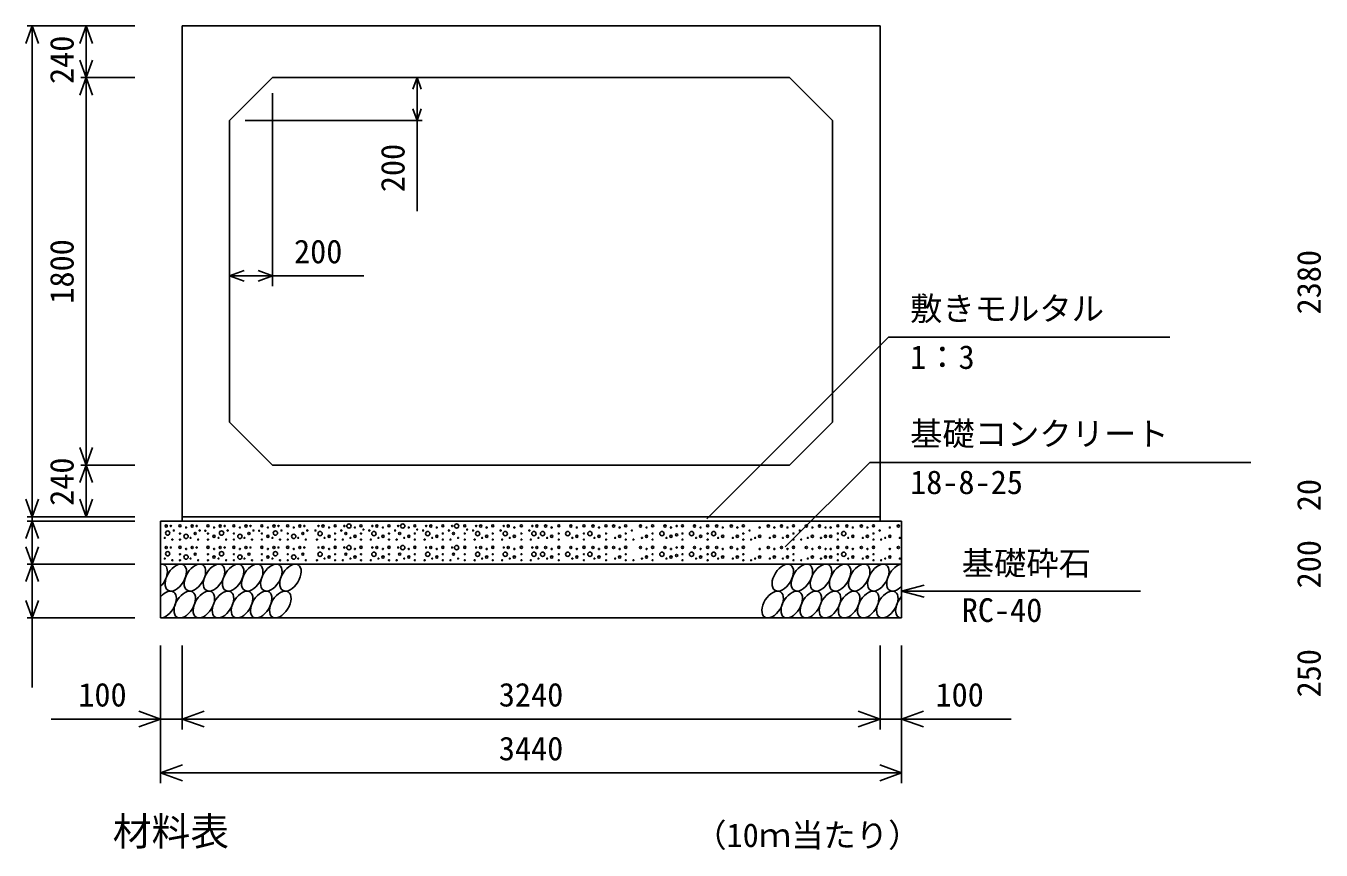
# Model space of a CAD drawing. Units: millimetres, scale not verified. Extents: x -100800 to 100800, y -35640 to 35640.
# Drawn here: x 22954 to 28967, y -3678 to 150 of the extents above; entities that cross this region are included whole.
import ezdxf
from ezdxf.enums import TextEntityAlignment as Align

# ---------------------------------------------------------------- set-up
doc = ezdxf.new("R2010")
doc.units = ezdxf.units.MM
doc.header["$LTSCALE"] = 120
for name, color, linetype, lineweight in [('0-0_DIM', 7, 'Continuous', 25), ('0-2_HATCH', 6, 'Continuous', 25), ('0-5_OUTLINE', 3, 'Continuous', 25), ('0-7_TXT', 7, 'Continuous', 25)]:
    doc.layers.add(name, color=color, linetype=linetype, lineweight=lineweight)
doc.styles.add('ＭＳ ゴシック', font='')
doc.styles.get('ＭＳ ゴシック').set_extended_font_data('MS Gothic')

msp = doc.modelspace()

# ---------------------------------------------------------------- linework, layer by layer
at = {"layer": '0-0_DIM'}
for p, q in [((22959, 150.3), (23459.1, 150.3)), ((22983, 150.3), (22983, -2129.7)), ((23233, 150.3), (23233, -89.7)), ((23209, -89.7), (23459.1, -89.7)), ((23233, -1889.7), (23233, -89.7)), ((24769.5, -89.7), (24769.5, -289.7)), ((24099.1, -161.7), (24099.1, -1058.3)), ((23971.1, -289.7), (24793.5, -289.7)), ((24769.5, -710.5), (24769.5, -289.7)), ((23899.1, -1010.3), (24099.1, -1010.3)), ((24523.2, -1010.3), (24099.1, -1010.3)), ((26959, -1295.8), (26114.9, -2139.8)), ((26959, -1295.8), (28264.7, -1295.8)), ((23209, -1889.7), (23459.1, -1889.7)), ((23233, -1889.7), (23233, -2129.7)), ((26871.3, -1876.9), (26478.5, -2269.7)), ((26871.3, -1876.9), (28640.3, -1876.9)), ((22959, -2129.7), (23459.1, -2129.7)), ((22959, -2149.7), (23459.1, -2149.7)), ((22983, -2129.7), (22983, -2149.7)), ((22983, -2349.7), (22983, -2149.7)), ((22959, -2349.7), (23459.1, -2349.7)), ((22983, -2349.7), (22983, -2599.7)), ((27019.1, -2474.7), (27123.4, -2446.7)), ((27019.1, -2474.7), (28128, -2474.7)), ((27019.1, -2474.7), (27123.4, -2502.7)), ((22959, -2599.7), (23459.1, -2599.7)), ((22983, -2921.8), (22983, -2599.7)), ((23579.1, -3366.9), (23579.1, -2727.3)), ((23679.1, -3116.9), (23679.1, -2727.3)), ((26919.1, -3116.9), (26919.1, -2727.3)), ((27019.1, -3366.9), (27019.1, -2727.3)), ((23071.1, -3068.9), (23579.1, -3068.9)), ((23579.1, -3068.9), (23679.1, -3068.9)), ((23679.1, -3068.9), (26919.1, -3068.9)), ((23579.1, -3318.9), (27019.1, -3318.9))]:
    msp.add_line(p, q, dxfattribs=at)
for points in [[(23012.6, 69.1), (22983, 150.3), (22953.5, 69.1)], [(23262.6, 69.1), (23233, 150.3), (23203.5, 69.1)], [(23262.6, -8.5), (23233, -89.7), (23203.5, -8.5)], [(23262.6, -170.9), (23233, -89.7), (23203.5, -170.9)], [(24749.8, -143.8), (24769.5, -89.7), (24789.2, -143.8)], [(24749.8, -235.6), (24769.5, -289.7), (24789.2, -235.6)], [(23966.8, -985.7), (23899.1, -1010.3), (23966.8, -1035)], [(24031.4, -985.7), (24099.1, -1010.3), (24031.4, -1035)], [(23262.6, -1808.5), (23233, -1889.7), (23203.5, -1808.5)], [(23262.6, -1970.9), (23233, -1889.7), (23203.5, -1970.9)], [(23012.6, -2048.5), (22983, -2129.7), (22953.5, -2048.5)], [(23262.6, -2048.5), (23233, -2129.7), (23203.5, -2048.5)], [(23012.6, -2230.9), (22983, -2149.7), (22953.5, -2230.9)], [(23012.6, -2268.5), (22983, -2349.7), (22953.5, -2268.5)], [(23012.6, -2430.9), (22983, -2349.7), (22953.5, -2430.9)], [(23012.6, -2518.5), (22983, -2599.7), (22953.5, -2518.5)], [(23477.6, -3032), (23579.1, -3068.9), (23477.6, -3105.9)], [(23780.6, -3105.9), (23679.1, -3068.9), (23780.6, -3032)], [(26817.6, -3032), (26919.1, -3068.9), (26817.6, -3105.9)], [(27120.6, -3032), (27019.1, -3068.9), (27120.6, -3105.9)], [(27527.1, -3068.9), (27019.1, -3068.9), (26919.1, -3068.9)], [(23680.6, -3355.9), (23579.1, -3318.9), (23680.6, -3282)], [(26917.6, -3282), (27019.1, -3318.9), (26917.6, -3355.9)]]:
    msp.add_lwpolyline(points, dxfattribs=at)
at = {"layer": '0-2_HATCH'}
for centre, radius in [((24453.1, -2172.5), 10), ((24703.1, -2172.5), 10), ((24953.1, -2172.5), 10), ((23605.1, -2172.5), 5), ((23611.7, -2205.5), 10), ((23626.2, -2172.5), 2.5), ((23640.2, -2193.5), 2.5), ((23669.1, -2171.6), 5), ((23669.1, -2207.5), 2.5), ((23697.1, -2220.7), 10), ((23697.1, -2179.5), 2.5), ((23725.1, -2172.5), 5), ((23739.2, -2207.5), 5), ((23746.2, -2172.5), 2.5), ((23760.2, -2193.5), 2.5), ((23786.7, -2194.4), 2.5), ((23799.1, -2171.6), 5), ((23799.1, -2207.5), 2.5), ((23827.1, -2220.7), 5), ((23827.1, -2179.5), 2.5), ((23855.1, -2172.5), 5), ((23861.7, -2205.5), 10), ((23876.2, -2172.5), 2.5), ((23890.2, -2193.5), 2.5), ((23919.1, -2171.6), 5), ((23919.1, -2207.5), 2.5), ((23947.1, -2220.7), 10), ((23947.1, -2179.5), 2.5), ((23975.1, -2172.5), 5), ((23989.2, -2207.5), 5), ((23996.2, -2172.5), 2.5), ((24010.2, -2193.5), 2.5), ((24036.7, -2194.4), 2.5), ((24049.1, -2171.6), 5), ((24049.1, -2207.5), 2.5), ((24077.1, -2220.7), 5), ((24077.1, -2179.5), 2.5), ((24105.1, -2172.5), 5), ((24111.7, -2205.5), 10), ((24126.2, -2172.5), 2.5), ((24140.2, -2193.5), 2.5), ((24169.1, -2171.6), 5), ((24169.1, -2207.5), 2.5), ((24197.1, -2220.7), 10), ((24197.1, -2179.5), 2.5), ((24225.1, -2172.5), 5), ((24239.2, -2207.5), 5), ((24246.2, -2172.5), 2.5), ((24260.2, -2193.5), 2.5), ((24298, -2193.5), 2.5), ((24319, -2207.5), 10), ((24312, -2172.5), 2.5), ((24333.1, -2172.5), 5), ((24361.1, -2220.7), 5), ((24361.1, -2179.5), 2.5), ((24389.1, -2171.6), 5), ((24389.1, -2207.5), 2.5), ((24418, -2193.5), 2.5), ((24432, -2172.5), 2.5), ((24439, -2207.5), 5), ((24481.1, -2220.7), 5), ((24481.1, -2179.5), 2.5), ((24509.1, -2171.6), 5), ((24509.1, -2207.5), 2.5), ((24520.5, -2189.2), 2.5), ((24548, -2193.5), 2.5), ((24569, -2207.5), 10), ((24562, -2172.5), 2.5), ((24583.1, -2172.5), 5), ((24611.1, -2220.7), 5), ((24611.1, -2179.5), 2.5), ((24639.1, -2171.6), 5), ((24639.1, -2207.5), 2.5), ((24668, -2193.5), 2.5), ((24682, -2172.5), 2.5), ((24689, -2207.5), 5), ((24731.1, -2220.7), 5), ((24731.1, -2179.5), 2.5), ((24759.1, -2171.6), 5), ((24759.1, -2207.5), 2.5), ((24770.5, -2189.2), 2.5), ((24798, -2193.5), 2.5), ((24819, -2207.5), 10), ((24812, -2172.5), 2.5), ((24833.1, -2172.5), 5), ((24861.1, -2220.7), 5), ((24861.1, -2179.5), 2.5), ((24889.1, -2171.6), 5), ((24889.1, -2207.5), 2.5), ((24918, -2193.5), 2.5), ((24932, -2172.5), 2.5), ((24939, -2207.5), 5), ((24991, -2171.6), 5), ((24991, -2207.5), 2.5), ((25002.3, -2189.2), 2.5), ((25029.8, -2193.5), 2.5), ((25050.9, -2207.5), 10), ((25043.9, -2172.5), 2.5), ((25064.9, -2172.5), 5), ((25092.9, -2220.7), 5), ((25092.9, -2179.5), 2.5), ((25121, -2171.6), 5), ((25121, -2207.5), 2.5), ((25157.9, -2193.5), 2.5), ((25178.9, -2207.5), 10), ((25171.9, -2172.5), 2.5), ((25192.9, -2172.5), 5), ((25221, -2220.7), 5), ((25221, -2179.5), 2.5), ((25253.9, -2171.6), 5), ((25253.9, -2207.5), 2.5), ((25290.8, -2193.5), 2.5), ((25311.9, -2207.5), 10), ((25304.8, -2172.5), 2.5), ((25325.9, -2172.5), 5), ((25352.5, -2207.5), 10), ((25366.5, -2172.5), 5), ((25394.6, -2220.7), 5), ((25394.6, -2179.5), 2.5), ((25427.5, -2171.6), 5), ((25427.5, -2207.5), 2.5), ((25469.4, -2207.5), 10), ((25483.4, -2172.5), 5), ((25511.4, -2220.7), 5), ((25511.4, -2179.5), 2.5), ((25544.3, -2171.6), 5), ((25544.3, -2207.5), 2.5), ((25572.1, -2207.5), 10), ((25586.1, -2172.5), 5), ((25614.1, -2220.7), 5), ((25614.1, -2179.5), 2.5), ((25647, -2171.6), 5), ((25647, -2207.5), 2.5), ((25682.3, -2172.5), 5), ((25710.3, -2220.7), 5), ((25710.3, -2179.5), 2.5), ((25738.4, -2171.6), 5), ((25738.4, -2207.5), 2.5), ((25767.2, -2193.5), 2.5), ((25807.1, -2172.5), 5), ((25835.1, -2220.7), 5), ((25835.1, -2179.5), 2.5), ((25863.2, -2171.6), 5), ((25863.2, -2207.5), 2.5), ((25906.5, -2207.5), 10), ((25920.5, -2172.5), 5), ((25948.6, -2220.7), 5), ((25948.6, -2179.5), 2.5), ((25974.7, -2213.7), 5), ((25974.7, -2172.5), 2.5), ((26002, -2171.6), 5), ((26002, -2207.5), 2.5), ((26043.9, -2207.5), 10), ((26057.9, -2172.5), 5), ((26086, -2220.7), 5), ((26086, -2179.5), 2.5), ((26118.9, -2171.6), 5), ((26118.9, -2207.5), 2.5), ((26146.6, -2207.5), 10), ((26160.6, -2172.5), 5), ((26188.7, -2220.7), 5), ((26188.7, -2179.5), 2.5), ((26228.4, -2172.5), 5), ((26256.4, -2220.7), 5), ((26256.4, -2179.5), 2.5), ((26284.5, -2171.6), 5), ((26284.5, -2207.5), 2.5), ((26313.4, -2193.5), 2.5), ((26360.4, -2220.7), 5), ((26360.4, -2179.5), 2.5), ((26400.2, -2172.5), 5), ((26428.2, -2220.7), 5), ((26428.2, -2179.5), 2.5), ((26461.3, -2172.5), 5), ((26489.3, -2220.7), 5), ((26489.3, -2179.5), 2.5), ((26517.3, -2171.6), 5), ((26517.3, -2207.5), 2.5), ((26546.2, -2193.5), 2.5), ((26576.9, -2172.5), 5), ((26605, -2220.7), 5), ((26605, -2179.5), 2.5), ((26638, -2172.5), 5), ((26666.1, -2220.7), 5), ((26666.1, -2179.5), 2.5), ((26690, -2220.7), 5), ((26690, -2179.5), 2.5), ((26722.9, -2171.6), 5), ((26722.9, -2207.5), 2.5), ((26750.6, -2207.5), 10), ((26764.6, -2172.5), 5), ((26792.6, -2220.7), 5), ((26792.6, -2179.5), 2.5), ((26832.4, -2172.5), 5), ((26860.4, -2220.7), 5), ((26860.4, -2179.5), 2.5), ((26888.5, -2171.6), 5), ((26888.5, -2207.5), 2.5), ((26917.3, -2193.5), 2.5), ((26964.4, -2220.7), 5), ((26964.4, -2179.5), 2.5), ((27004.1, -2172.5), 5), ((23598.1, -2227.7), 2.5), ((23605.1, -2272.5), 5), ((23626.2, -2272.5), 2.5), ((23633.2, -2235.6), 2.5), ((23669.1, -2271.6), 5), ((23669.1, -2235.6), 2.5), ((23697.1, -2279.5), 2.5), ((23718.1, -2227.7), 2.5), ((23725.1, -2272.5), 5), ((23746.2, -2272.5), 2.5), ((23753.2, -2235.6), 2.5), ((23799.1, -2271.6), 5), ((23799.1, -2235.6), 2.5), ((23827.1, -2279.5), 2.5), ((23848.1, -2227.7), 2.5), ((23855.1, -2272.5), 5), ((23876.2, -2272.5), 2.5), ((23883.2, -2235.6), 2.5), ((23919.1, -2271.6), 5), ((23919.1, -2235.6), 2.5), ((23947.1, -2279.5), 2.5), ((23968.1, -2227.7), 2.5), ((23975.1, -2272.5), 5), ((23996.2, -2272.5), 2.5), ((24003.2, -2235.6), 2.5), ((24049.1, -2271.6), 5), ((24049.1, -2235.6), 2.5), ((24077.1, -2279.5), 2.5), ((24098.1, -2227.7), 2.5), ((24105.1, -2272.5), 5), ((24126.2, -2272.5), 2.5), ((24133.2, -2235.6), 2.5), ((24169.1, -2271.6), 5), ((24169.1, -2235.6), 2.5), ((24197.1, -2279.5), 2.5), ((24218.1, -2227.7), 2.5), ((24225.1, -2272.5), 5), ((24246.2, -2272.5), 2.5), ((24253.2, -2235.6), 2.5), ((24305, -2235.6), 2.5), ((24312, -2272.5), 2.5), ((24333.1, -2272.5), 5), ((24340.1, -2227.7), 2.5), ((24361.1, -2279.5), 2.5), ((24389.1, -2271.6), 5), ((24389.1, -2235.6), 2.5), ((24425, -2235.6), 2.5), ((24432, -2272.5), 2.5), ((24453.1, -2272.5), 10), ((24460.1, -2227.7), 2.5), ((24481.1, -2279.5), 2.5), ((24509.1, -2271.6), 5), ((24509.1, -2235.6), 2.5), ((24555, -2235.6), 2.5), ((24562, -2272.5), 2.5), ((24583.1, -2272.5), 5), ((24590.1, -2227.7), 2.5), ((24611.1, -2279.5), 2.5), ((24639.1, -2271.6), 5), ((24639.1, -2235.6), 2.5), ((24675, -2235.6), 2.5), ((24682, -2272.5), 2.5), ((24703.1, -2272.5), 10), ((24710.1, -2227.7), 2.5), ((24731.1, -2279.5), 2.5), ((24759.1, -2271.6), 5), ((24759.1, -2235.6), 2.5), ((24805, -2235.6), 2.5), ((24812, -2272.5), 2.5), ((24833.1, -2272.5), 5), ((24840.1, -2227.7), 2.5), ((24861.1, -2279.5), 2.5), ((24889.1, -2271.6), 5), ((24889.1, -2235.6), 2.5), ((24925, -2235.6), 2.5), ((24932, -2272.5), 2.5), ((24953.1, -2272.5), 10), ((24960.1, -2227.7), 2.5), ((24991, -2271.6), 5), ((24991, -2235.6), 2.5), ((25036.8, -2235.6), 2.5), ((25043.9, -2272.5), 2.5), ((25064.9, -2272.5), 5), ((25071.9, -2227.7), 2.5), ((25092.9, -2279.5), 2.5), ((25121, -2271.6), 5), ((25121, -2235.6), 2.5), ((25164.9, -2235.6), 2.5), ((25171.9, -2272.5), 2.5), ((25192.9, -2272.5), 5), ((25200, -2227.7), 2.5), ((25221, -2279.5), 2.5), ((25253.9, -2271.6), 5), ((25253.9, -2235.6), 2.5), ((25297.8, -2235.6), 2.5), ((25304.8, -2272.5), 2.5), ((25325.9, -2272.5), 5), ((25332.9, -2227.7), 2.5), ((25366.5, -2272.5), 5), ((25373.6, -2227.7), 2.5), ((25394.6, -2279.5), 2.5), ((25427.5, -2271.6), 5), ((25427.5, -2235.6), 2.5), ((25483.4, -2272.5), 5), ((25490.4, -2227.7), 2.5), ((25511.4, -2279.5), 2.5), ((25544.3, -2271.6), 5), ((25544.3, -2235.6), 2.5), ((25586.1, -2272.5), 5), ((25593.1, -2227.7), 2.5), ((25614.1, -2279.5), 2.5), ((25647, -2271.6), 5), ((25647, -2235.6), 2.5), ((25682.3, -2272.5), 5), ((25689.3, -2227.7), 2.5), ((25710.3, -2279.5), 2.5), ((25738.4, -2271.6), 5), ((25738.4, -2235.6), 2.5), ((25774.2, -2235.6), 2.5), ((25807.1, -2272.5), 5), ((25814.1, -2227.7), 2.5), ((25835.1, -2279.5), 2.5), ((25863.2, -2271.6), 5), ((25863.2, -2235.6), 2.5), ((25920.5, -2272.5), 5), ((25927.5, -2227.7), 2.5), ((25948.6, -2279.5), 2.5), ((25974.7, -2272.5), 2.5), ((26002, -2271.6), 5), ((26002, -2235.6), 2.5), ((26057.9, -2272.5), 5), ((26065, -2227.7), 2.5), ((26086, -2279.5), 2.5), ((26118.9, -2271.6), 5), ((26118.9, -2235.6), 2.5), ((26160.6, -2272.5), 5), ((26167.6, -2227.7), 2.5), ((26188.7, -2279.5), 2.5), ((26228.4, -2272.5), 5), ((26235.4, -2227.7), 2.5), ((26256.4, -2279.5), 2.5), ((26284.5, -2271.6), 5), ((26284.5, -2235.6), 2.5), ((26320.4, -2235.6), 2.5), ((26339.4, -2227.7), 2.5), ((26360.4, -2279.5), 2.5), ((26400.2, -2272.5), 5), ((26407.2, -2227.7), 2.5), ((26428.2, -2279.5), 2.5), ((26461.3, -2272.5), 5), ((26468.3, -2227.7), 2.5), ((26489.3, -2279.5), 2.5), ((26517.3, -2271.6), 5), ((26517.3, -2235.6), 2.5), ((26553.2, -2235.6), 2.5), ((26576.9, -2272.5), 5), ((26584, -2227.7), 2.5), ((26605, -2279.5), 2.5), ((26638, -2272.5), 5), ((26645, -2227.7), 2.5), ((26666.1, -2279.5), 2.5), ((26690, -2279.5), 2.5), ((26722.9, -2271.6), 5), ((26722.9, -2235.6), 2.5), ((26764.6, -2272.5), 5), ((26771.6, -2227.7), 2.5), ((26792.6, -2279.5), 2.5), ((26832.4, -2272.5), 5), ((26839.4, -2227.7), 2.5), ((26860.4, -2279.5), 2.5), ((26888.5, -2271.6), 5), ((26888.5, -2235.6), 2.5), ((26924.3, -2235.6), 2.5), ((26943.4, -2227.7), 2.5), ((26964.4, -2279.5), 2.5), ((27004.1, -2272.5), 5), ((27011.1, -2227.7), 2.5), ((23598.1, -2323.8), 2.5), ((23611.7, -2301.6), 10), ((23633.2, -2331.6), 2.5), ((23669.1, -2303.6), 2.5), ((23669.1, -2331.6), 2.5), ((23697.1, -2316.8), 10), ((23718.1, -2323.8), 2.5), ((23739.2, -2303.6), 5), ((23753.2, -2331.6), 2.5), ((23799.1, -2303.6), 2.5), ((23799.1, -2331.6), 2.5), ((23827.1, -2316.8), 5), ((23848.1, -2323.8), 2.5), ((23861.7, -2301.6), 10), ((23883.2, -2331.6), 2.5), ((23919.1, -2303.6), 2.5), ((23919.1, -2331.6), 2.5), ((23947.1, -2316.8), 10), ((23968.1, -2323.8), 2.5), ((23989.2, -2303.6), 5), ((24003.2, -2331.6), 2.5), ((24049.1, -2303.6), 2.5), ((24049.1, -2331.6), 2.5), ((24077.1, -2316.8), 5), ((24098.1, -2323.8), 2.5), ((24111.7, -2301.6), 10), ((24133.2, -2331.6), 2.5), ((24169.1, -2303.6), 2.5), ((24169.1, -2331.6), 2.5), ((24197.1, -2316.8), 10), ((24218.1, -2323.8), 2.5), ((24239.2, -2303.6), 5), ((24253.2, -2331.6), 2.5), ((24305, -2331.6), 2.5), ((24319, -2303.6), 10), ((24340.1, -2323.8), 2.5), ((24361.1, -2316.8), 5), ((24389.1, -2303.6), 2.5), ((24389.1, -2331.6), 2.5), ((24425, -2331.6), 2.5), ((24439, -2303.6), 5), ((24460.1, -2323.8), 2.5), ((24481.1, -2316.8), 5), ((24509.1, -2303.6), 2.5), ((24509.1, -2331.6), 2.5), ((24555, -2331.6), 2.5), ((24569, -2303.6), 10), ((24590.1, -2323.8), 2.5), ((24611.1, -2316.8), 5), ((24639.1, -2303.6), 2.5), ((24639.1, -2331.6), 2.5), ((24675, -2331.6), 2.5), ((24689, -2303.6), 5), ((24710.1, -2323.8), 2.5), ((24731.1, -2316.8), 5), ((24759.1, -2303.6), 2.5), ((24759.1, -2331.6), 2.5), ((24805, -2331.6), 2.5), ((24819, -2303.6), 10), ((24840.1, -2323.8), 2.5), ((24861.1, -2316.8), 5), ((24889.1, -2303.6), 2.5), ((24889.1, -2331.6), 2.5), ((24925, -2331.6), 2.5), ((24939, -2303.6), 5), ((24960.1, -2323.8), 2.5), ((24991, -2303.6), 2.5), ((24991, -2331.6), 2.5), ((25036.8, -2331.6), 2.5), ((25050.9, -2303.6), 10), ((25071.9, -2323.8), 2.5), ((25092.9, -2316.8), 5), ((25121, -2303.6), 2.5), ((25121, -2331.6), 2.5), ((25164.9, -2331.6), 2.5), ((25178.9, -2303.6), 10), ((25200, -2323.8), 2.5), ((25221, -2316.8), 5), ((25253.9, -2303.6), 2.5), ((25253.9, -2331.6), 2.5), ((25297.8, -2331.6), 2.5), ((25311.9, -2303.6), 10), ((25332.9, -2323.8), 2.5), ((25352.5, -2303.6), 10), ((25373.6, -2323.8), 2.5), ((25394.6, -2316.8), 5), ((25427.5, -2303.6), 2.5), ((25427.5, -2331.6), 2.5), ((25469.4, -2303.6), 10), ((25490.4, -2323.8), 2.5), ((25511.4, -2316.8), 5), ((25544.3, -2303.6), 2.5), ((25544.3, -2331.6), 2.5), ((25572.1, -2303.6), 10), ((25593.1, -2323.8), 2.5), ((25614.1, -2316.8), 5), ((25647, -2303.6), 2.5), ((25647, -2331.6), 2.5), ((25689.3, -2323.8), 2.5), ((25710.3, -2316.8), 5), ((25738.4, -2303.6), 2.5), ((25738.4, -2331.6), 2.5), ((25774.2, -2331.6), 2.5), ((25814.1, -2323.8), 2.5), ((25835.1, -2316.8), 5), ((25863.2, -2303.6), 2.5), ((25863.2, -2331.6), 2.5), ((25906.5, -2303.6), 10), ((25927.5, -2323.8), 2.5), ((25948.6, -2316.8), 5), ((25974.7, -2309.8), 5), ((26002, -2303.6), 2.5), ((26002, -2331.6), 2.5), ((26043.9, -2303.6), 10), ((26065, -2323.8), 2.5), ((26086, -2316.8), 5), ((26118.9, -2303.6), 2.5), ((26118.9, -2331.6), 2.5), ((26146.6, -2303.6), 10), ((26167.6, -2323.8), 2.5), ((26188.7, -2316.8), 5), ((26235.4, -2323.8), 2.5), ((26256.4, -2316.8), 5), ((26284.5, -2303.6), 2.5), ((26284.5, -2331.6), 2.5), ((26320.4, -2331.6), 2.5), ((26339.4, -2323.8), 2.5), ((26360.4, -2316.8), 5), ((26407.2, -2323.8), 2.5), ((26428.2, -2316.8), 5), ((26468.3, -2323.8), 2.5), ((26489.3, -2316.8), 5), ((26517.3, -2303.6), 2.5), ((26517.3, -2331.6), 2.5), ((26553.2, -2331.6), 2.5), ((26584, -2323.8), 2.5), ((26605, -2316.8), 5), ((26645, -2323.8), 2.5), ((26666.1, -2316.8), 5), ((26690, -2316.8), 5), ((26722.9, -2303.6), 2.5), ((26722.9, -2331.6), 2.5), ((26750.6, -2303.6), 10), ((26771.6, -2323.8), 2.5), ((26792.6, -2316.8), 5), ((26839.4, -2323.8), 2.5), ((26860.4, -2316.8), 5), ((26888.5, -2303.6), 2.5), ((26888.5, -2331.6), 2.5), ((26924.3, -2331.6), 2.5), ((26943.4, -2323.8), 2.5), ((26964.4, -2316.8), 5), ((27011.1, -2323.8), 2.5)]:
    msp.add_circle(centre, radius, dxfattribs=at)
for centre in [(23649.5, -2412.2), (23738.2, -2412.2), (23826.9, -2412.2), (23915.6, -2412.2), (24004.3, -2412.2), (24093, -2412.2), (24181.6, -2412.2), (26467.6, -2412.2), (26556.3, -2412.2), (26645, -2412.2), (26733.7, -2412.2), (26822.4, -2412.2), (26911.1, -2412.2), (23691, -2537.2), (23779.7, -2537.2), (23868.4, -2537.2), (23957.1, -2537.2), (24045.8, -2537.2), (24134.5, -2537.2), (26420.5, -2537.2), (26509.2, -2537.2), (26597.9, -2537.2), (26686.6, -2537.2), (26775.3, -2537.2), (26864, -2537.2), (26952.7, -2537.2)]:
    msp.add_ellipse(centre, major_axis=(36.4, 58.9), ratio=0.5792, dxfattribs=at)
for centre, start_param, end_param in [((23560.8, -2412.2), 4.335544, 6.724593), ((26999.8, -2412.2), 0.419949, 4.357003), ((23602.3, -2537.2), 3.496422, 7.58605), ((27041.4, -2537.2), 1.28053, 3.496422)]:
    msp.add_ellipse(centre, major_axis=(36.4, 58.9), ratio=0.5792, start_param=start_param, end_param=end_param, dxfattribs=at)
at = {"layer": '0-5_OUTLINE'}
for p, q in [((23679.1, -2149.7), (23679.1, 150.3)), ((24099.1, -89.7), (23899.1, -289.7)), ((24099.1, -89.7), (26499.1, -89.7)), ((26499.1, -89.7), (26699.1, -289.7)), ((23899.1, -1689.7), (23899.1, -289.7)), ((26699.1, -289.7), (26699.1, -1689.7)), ((23899.1, -1689.7), (24099.1, -1889.7)), ((26499.1, -1889.7), (26699.1, -1689.7)), ((26499.1, -1889.7), (24099.1, -1889.7)), ((23579.1, -2149.7), (23579.1, -2599.7)), ((23579.1, -2149.7), (27019.1, -2149.7)), ((26919.1, -2129.7), (23679.1, -2129.7)), ((27019.1, -2149.7), (27019.1, -2599.7)), ((23579.1, -2349.7), (27019.1, -2349.7)), ((23579.1, -2599.7), (27019.1, -2599.7))]:
    msp.add_line(p, q, dxfattribs=at)
msp.add_lwpolyline([(23679.1, 150.3), (26919.1, 150.3), (26919.1, -2149.7)], dxfattribs=at)

# ---------------------------------------------------------------- texts
at = {"layer": '0-0_DIM', "style": 'ＭＳ ゴシック'}
for s, p in [('240', (23208, -119.4)), ('200', (24744.5, -622)), ('1800', (23208, -1139.7)), ('2380', (28998, -1189.7)), ('240', (23208, -2078.9)), ('20', (28998, -2103.8)), ('200', (28998, -2462.2)), ('250', (28998, -2968.5))]:
    msp.add_text(s, height=110, rotation=90, dxfattribs=at).set_placement(p, align=Align.BOTTOM_LEFT)
for s, p in [('200', (24198.3, -985.3)), ('敷きモルタル', (27058.6, -1250.8)), ('1：3', (27058.6, -1476)), ('基礎コンクリート', (27058.6, -1832)), ('18-8-25', (27058.6, -2057.1)), ('基礎砕石', (27298.3, -2433.5)), ('RC-40', (27298.3, -2651.1)), ('100', (23196.7, -3043.9)), ('3240', (25149.1, -3043.9)), ('100', (27176.5, -3043.9)), ('3440', (25149.1, -3293.9))]:
    msp.add_text(s, height=110, dxfattribs=at).set_placement(p, align=Align.BOTTOM_LEFT)
at = {"layer": '0-7_TXT', "style": 'ＭＳ ゴシック'}
for s, height, p in [('材料表', 132, (23356.6, -3696.4)), ('（10ｍ当たり）', 110, (26056.6, -3696.4))]:
    msp.add_text(s, height=height, dxfattribs=at).set_placement(p, align=Align.BOTTOM_LEFT)

doc.saveas('drawing.dxf')
